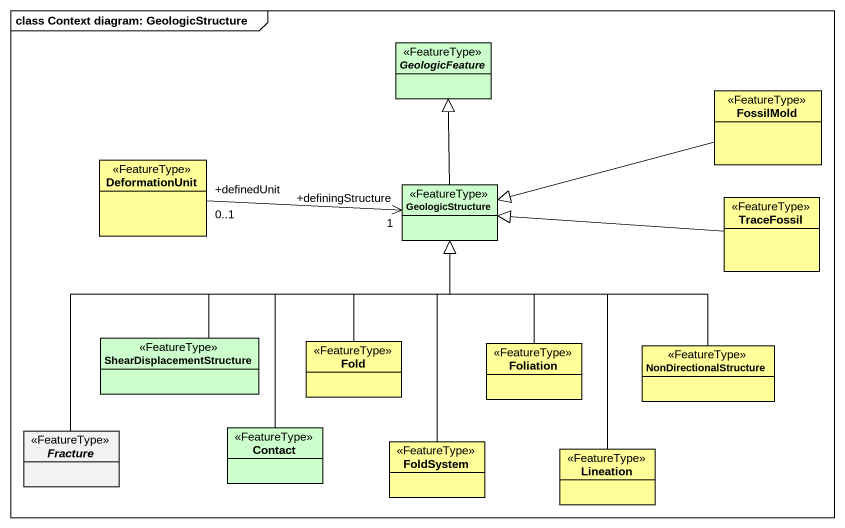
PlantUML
@startuml
mainframe class Context diagram: GeologicStructure
hide circle
hide empty members
abstract class GeologicFeature <<FeatureType>> #CCFFCC
class FossilMold <<FeatureType>> #FFFE99
class DeformationUnit <<FeatureType>> #FFFE99
class GeologicStructure <<FeatureType>> #CCFFCC
class TraceFossil <<FeatureType>> #FFFE99
class ShearDisplacementStructure <<FeatureType>> #CCFFCC
class Fold <<FeatureType>> #FFFE99
class Foliation <<FeatureType>> #FFFE99
class NonDirectionalStructure <<FeatureType>> #FFFE99
abstract class Fracture <<FeatureType>>
class Contact <<FeatureType>> #CCFFCC
class FoldSystem <<FeatureType>> #FFFE99
class Lineation <<FeatureType>> #FFFE99
FossilMold -left-|> GeologicStructure
DeformationUnit "+definedUnit\n0..1" -right-> "+definingStructure\n1" GeologicStructure
GeologicStructure -up-|> GeologicFeature
TraceFossil -left-|> GeologicStructure
ShearDisplacementStructure -right-|> GeologicStructure
Fold -up-|> GeologicStructure
Foliation -up-|> GeologicStructure
NonDirectionalStructure -up-|> GeologicStructure
Fracture -up-|> GeologicStructure
Contact -up-|> GeologicStructure
FoldSystem -up-|> GeologicStructure
Lineation -up-|> GeologicStructure
@enduml
